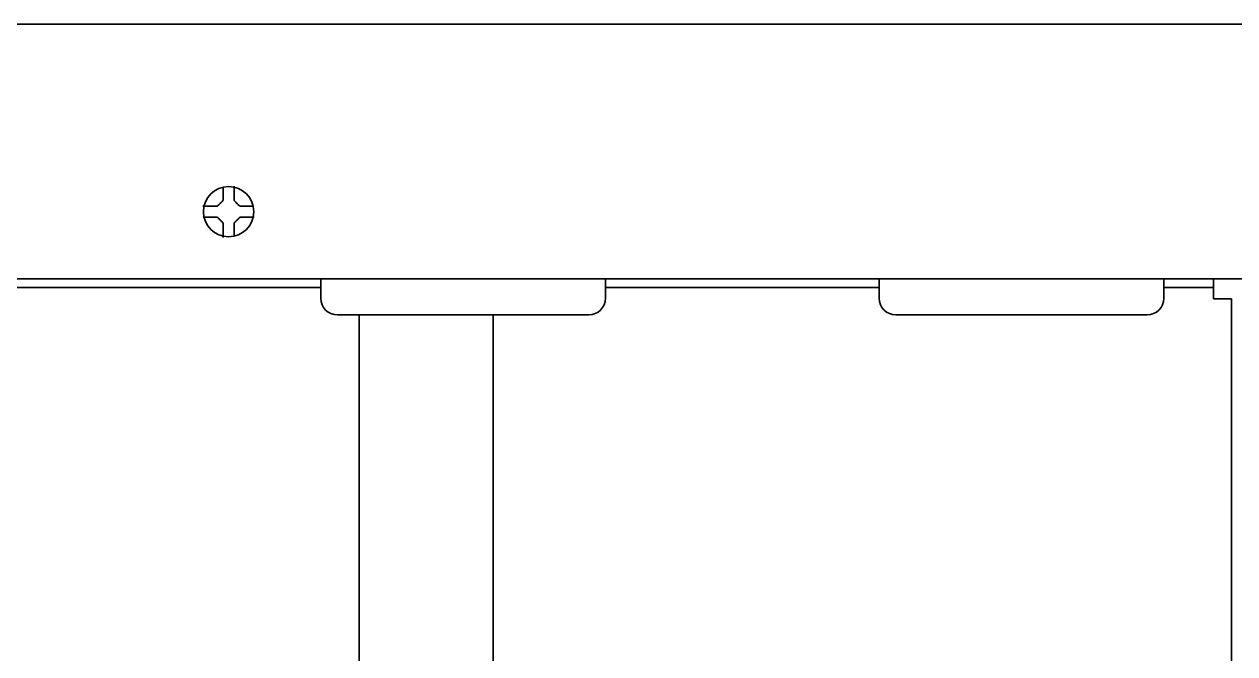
# Model space of a CAD drawing. Header units: inches. Extents: x 885 to 6823, y 710 to 5493.
# Drawn here: x 6656.5 to 6764.9, y 2321.3 to 2377.7 of the extents above; entities that cross this region are included whole.
import ezdxf

# ---------------------------------------------------------------- set-up
doc = ezdxf.new("R2010")
doc.units = ezdxf.units.IN
doc.layers.add('1', color=7, linetype='Continuous', true_color=0xffffff)

msp = doc.modelspace()

# ---------------------------------------------------------------- linework, layer by layer
at = {"layer": '1', "color": 7, "linetype": 'Continuous', "lineweight": 35}
for p, q in [((6797.86, 2377.66), (6195.66, 2377.66)), ((6178.76, 2354.86), (6814.76, 2354.86)), ((6683.01, 2354.86), (6683.01, 2353.11)), ((6708.51, 2353.11), (6708.51, 2354.86)), ((6733.01, 2354.86), (6733.01, 2353.11)), ((6758.51, 2353.11), (6758.51, 2354.86)), ((6762.96, 2354.06), (6762.96, 2354.86)), ((6657.86, 2354.06), (6655.56, 2354.06)), ((6683.01, 2354.06), (6657.86, 2354.06)), ((6733.01, 2354.06), (6708.51, 2354.06)), ((6760.66, 2354.06), (6758.51, 2354.06)), ((6762.96, 2354.06), (6760.66, 2354.06)), ((6762.96, 2353.06), (6762.96, 2354.06)), ((6764.56, 2353.06), (6762.96, 2353.06)), ((6764.56, 2353.06), (6764.56, 2271.56)), ((6684.51, 2351.61), (6707.01, 2351.61)), ((6686.46, 2351.61), (6686.46, 2299.86)), ((6698.46, 2299.86), (6698.46, 2351.61)), ((6734.51, 2351.61), (6757.01, 2351.61))]:
    msp.add_line(p, q, dxfattribs=at)
msp.add_circle((6674.76, 2360.86), 2.25, dxfattribs=at)
for centre, start, end in [((6684.51, 2353.11), 180, 270), ((6707.01, 2353.11), 270, 0), ((6734.51, 2353.11), 180, 270), ((6757.01, 2353.11), 270, 0)]:
    msp.add_arc(centre, 1.5, start, end, dxfattribs=at)
for points, knots in [([(6675.26, 2363.16), (6675.26, 2362.95), (6675.26, 2362.74), (6675.26, 2362.42), (6675.26, 2362.31), (6675.26, 2362.08), (6675.26, 2361.97), (6675.26, 2361.86)], [0, 0, 0, 0, 0.5, 0.5, 0.75, 0.75, 1, 1, 1, 1]), ([(6674.26, 2361.86), (6674.26, 2361.91), (6674.26, 2362.02), (6674.26, 2362.18), (6674.26, 2362.34), (6674.26, 2362.49), (6674.26, 2362.65), (6674.26, 2362.8), (6674.26, 2362.93), (6674.26, 2363), (6674.26, 2363.02)], [0, 0, 0, 0, 0.137838, 0.275677, 0.413515, 0.551353, 0.689192, 0.82703, 0.964868, 1, 1, 1, 1]), ([(6672.46, 2361.36), (6672.66, 2361.36), (6672.87, 2361.36), (6673.2, 2361.36), (6673.31, 2361.36), (6673.53, 2361.36), (6673.64, 2361.36), (6673.76, 2361.36)], [0, 0, 0, 0, 0.5, 0.5, 0.75, 0.75, 1, 1, 1, 1]), ([(6675.76, 2361.36), (6675.81, 2361.36), (6675.92, 2361.36), (6676.08, 2361.36), (6676.24, 2361.36), (6676.4, 2361.36), (6676.55, 2361.36), (6676.7, 2361.36), (6676.83, 2361.36), (6676.91, 2361.36), (6676.93, 2361.36)], [0, 0, 0, 0, 0.137057, 0.274113, 0.41117, 0.548227, 0.685284, 0.82234, 0.959397, 1, 1, 1, 1]), ([(6673.76, 2360.36), (6673.7, 2360.36), (6673.6, 2360.36), (6673.43, 2360.36), (6673.28, 2360.36), (6673.12, 2360.36), (6672.97, 2360.36), (6672.81, 2360.36), (6672.69, 2360.36), (6672.62, 2360.36), (6672.6, 2360.36)], [0, 0, 0, 0, 0.138401, 0.276802, 0.415203, 0.553604, 0.692006, 0.830407, 0.968808, 1, 1, 1, 1]), ([(6677.06, 2360.36), (6676.86, 2360.36), (6676.65, 2360.36), (6676.32, 2360.36), (6676.21, 2360.36), (6675.99, 2360.36), (6675.87, 2360.36), (6675.76, 2360.36)], [0, 0, 0, 0, 0.5, 0.5, 0.75, 0.75, 1, 1, 1, 1]), ([(6674.26, 2358.56), (6674.26, 2358.76), (6674.26, 2358.97), (6674.26, 2359.29), (6674.26, 2359.4), (6674.26, 2359.63), (6674.26, 2359.74), (6674.26, 2359.86)], [0, 0, 0, 0, 0.5, 0.5, 0.75, 0.75, 1, 1, 1, 1]), ([(6675.26, 2359.86), (6675.26, 2359.8), (6675.26, 2359.69), (6675.26, 2359.53), (6675.26, 2359.37), (6675.26, 2359.22), (6675.26, 2359.07), (6675.26, 2358.91), (6675.26, 2358.78), (6675.26, 2358.69), (6675.26, 2358.67)], [0, 0, 0, 0, 0.135391, 0.270783, 0.406174, 0.541565, 0.676956, 0.812348, 0.947739, 1, 1, 1, 1])]:
    msp.add_open_spline(points, degree=3, knots=knots, dxfattribs=at)
for points in [[(6673.76, 2361.36), (6673.78, 2361.38), (6673.83, 2361.43), (6673.9, 2361.5), (6673.97, 2361.57), (6674.04, 2361.64), (6674.12, 2361.71), (6674.19, 2361.78), (6674.23, 2361.83), (6674.26, 2361.86)], [(6675.26, 2361.86), (6675.28, 2361.83), (6675.34, 2361.78), (6675.41, 2361.7), (6675.48, 2361.63), (6675.55, 2361.56), (6675.62, 2361.49), (6675.69, 2361.42), (6675.74, 2361.38), (6675.76, 2361.36)], [(6674.26, 2359.86), (6674.23, 2359.88), (6674.18, 2359.93), (6674.11, 2360.01), (6674.04, 2360.08), (6673.97, 2360.15), (6673.9, 2360.22), (6673.83, 2360.29), (6673.78, 2360.33), (6673.76, 2360.36)], [(6675.76, 2360.36), (6675.73, 2360.33), (6675.69, 2360.28), (6675.62, 2360.21), (6675.54, 2360.14), (6675.47, 2360.07), (6675.4, 2360), (6675.33, 2359.93), (6675.28, 2359.88), (6675.26, 2359.86)]]:
    msp.add_open_spline(points, degree=3, dxfattribs=at)

doc.saveas('drawing.dxf')
